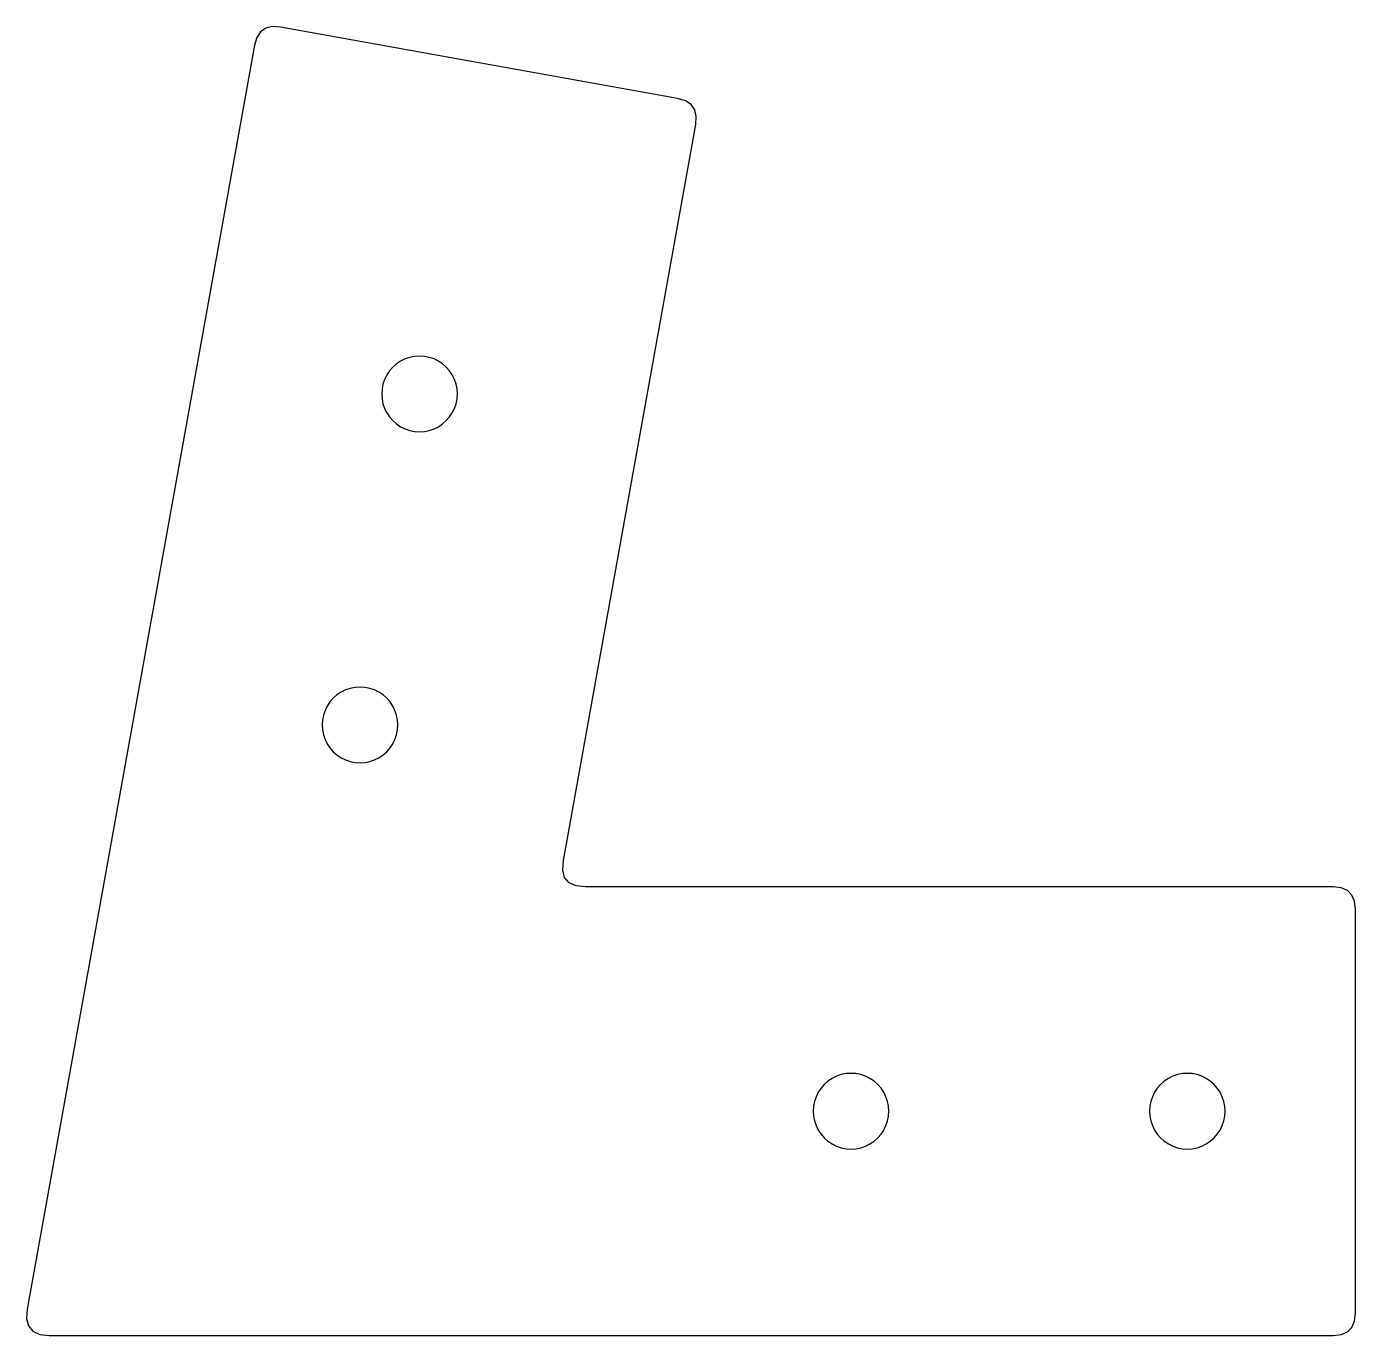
# Model space of a CAD drawing. Header units: millimetres. Extents: x -24 to 95, y -20 to 97.
import ezdxf

# ---------------------------------------------------------------- set-up
doc = ezdxf.new("R2010")
doc.units = ezdxf.units.MM

msp = doc.modelspace()

# ---------------------------------------------------------------- linework, layer by layer
at = {"layer": 'HOLES'}
for points in [[(14.881, 63.9735), (14.8522, 64.414), (14.766, 64.847), (14.6241, 65.2651), (14.4289, 65.661), (14.1836, 66.0281), (13.8925, 66.36), (13.5606, 66.6511), (13.1935, 66.8964), (12.7976, 67.0916), (12.3796, 67.2335), (11.9466, 67.3196), (11.506, 67.3485), (11.0655, 67.3196), (10.6325, 67.2335), (10.2145, 67.0916), (9.8185, 66.8964), (9.4515, 66.6511), (9.1196, 66.36), (8.8285, 66.0281), (8.5832, 65.661), (8.3879, 65.2651), (8.246, 64.847), (8.1599, 64.414), (8.131, 63.9735), (8.1599, 63.533), (8.246, 63.1), (8.3879, 62.682), (8.5832, 62.286), (8.8285, 61.9189), (9.1196, 61.587), (9.4515, 61.296), (9.8185, 61.0507), (10.2145, 60.8554), (10.6325, 60.7135), (11.0655, 60.6274), (11.506, 60.5985), (11.9466, 60.6274), (12.3796, 60.7135), (12.7976, 60.8554), (13.1935, 61.0507), (13.5606, 61.296), (13.8925, 61.587), (14.1836, 61.9189), (14.4289, 62.286), (14.6241, 62.682), (14.766, 63.1), (14.8522, 63.533)], [(9.5706, 34.4473), (9.5417, 34.8878), (9.4556, 35.3208), (9.3137, 35.7388), (9.1184, 36.1348), (8.8731, 36.5018), (8.582, 36.8338), (8.2501, 37.1248), (7.8831, 37.3701), (7.4871, 37.5654), (7.0691, 37.7073), (6.6361, 37.7934), (6.1956, 37.8223), (5.755, 37.7934), (5.322, 37.7073), (4.904, 37.5654), (4.5081, 37.3701), (4.141, 37.1248), (3.8091, 36.8338), (3.518, 36.5018), (3.2727, 36.1348), (3.0775, 35.7388), (2.9356, 35.3208), (2.8494, 34.8878), (2.8206, 34.4473), (2.8494, 34.0068), (2.9356, 33.5738), (3.0775, 33.1557), (3.2727, 32.7598), (3.518, 32.3927), (3.8091, 32.0608), (4.141, 31.7697), (4.5081, 31.5244), (4.904, 31.3292), (5.322, 31.1873), (5.755, 31.1012), (6.1956, 31.0723), (6.6361, 31.1012), (7.0691, 31.1873), (7.4871, 31.3292), (7.8831, 31.5244), (8.2501, 31.7697), (8.582, 32.0608), (8.8731, 32.3927), (9.1184, 32.7598), (9.3137, 33.1557), (9.4556, 33.5738), (9.5417, 34.0068)], [(53.375, 0), (53.3461, 0.4405), (53.26, 0.8735), (53.1181, 1.2916), (52.9228, 1.6875), (52.6776, 2.0546), (52.3865, 2.3865), (52.0546, 2.6776), (51.6875, 2.9228), (51.2916, 3.1181), (50.8735, 3.26), (50.4405, 3.3461), (50, 3.375), (49.5595, 3.3461), (49.1265, 3.26), (48.7084, 3.1181), (48.3125, 2.9228), (47.9454, 2.6776), (47.6135, 2.3865), (47.3224, 2.0546), (47.0772, 1.6875), (46.8819, 1.2916), (46.74, 0.8735), (46.6539, 0.4405), (46.625, 0), (46.6539, -0.4405), (46.74, -0.8735), (46.8819, -1.2916), (47.0772, -1.6875), (47.3224, -2.0546), (47.6135, -2.3865), (47.9454, -2.6776), (48.3125, -2.9228), (48.7084, -3.1181), (49.1265, -3.26), (49.5595, -3.3461), (50, -3.375), (50.4405, -3.3461), (50.8735, -3.26), (51.2916, -3.1181), (51.6875, -2.9228), (52.0546, -2.6776), (52.3865, -2.3865), (52.6776, -2.0546), (52.9228, -1.6875), (53.1181, -1.2916), (53.26, -0.8735), (53.3461, -0.4405)], [(83.375, 0), (83.3461, 0.4405), (83.26, 0.8735), (83.1181, 1.2916), (82.9228, 1.6875), (82.6776, 2.0546), (82.3865, 2.3865), (82.0546, 2.6776), (81.6875, 2.9228), (81.2916, 3.1181), (80.8735, 3.26), (80.4405, 3.3461), (80, 3.375), (79.5595, 3.3461), (79.1265, 3.26), (78.7084, 3.1181), (78.3125, 2.9228), (77.9454, 2.6776), (77.6135, 2.3865), (77.3224, 2.0546), (77.0772, 1.6875), (76.8819, 1.2916), (76.74, 0.8735), (76.6539, 0.4405), (76.625, 0), (76.6539, -0.4405), (76.74, -0.8735), (76.8819, -1.2916), (77.0772, -1.6875), (77.3224, -2.0546), (77.6135, -2.3865), (77.9454, -2.6776), (78.3125, -2.9228), (78.7084, -3.1181), (79.1265, -3.26), (79.5595, -3.3461), (80, -3.375), (80.4405, -3.3461), (80.8735, -3.26), (81.2916, -3.1181), (81.6875, -2.9228), (82.0546, -2.6776), (82.3865, -2.3865), (82.6776, -2.0546), (82.9228, -1.6875), (83.1181, -1.2916), (83.26, -0.8735), (83.3461, -0.4405)]]:
    msp.add_lwpolyline(points, close=True, dxfattribs=at)
at = {"layer": 'OUTLINE'}
msp.add_lwpolyline([(-23.4946, -17.646), (-23.5514, -18.4934), (-23.3829, -19.1525), (-22.9892, -19.6234), (-22.3703, -19.9058), (-21.5262, -20), (93, -20), (93.72, -19.92), (94.28, -19.68), (94.68, -19.28), (94.92, -18.72), (95, -18), (95, 18), (94.92, 18.72), (94.68, 19.28), (94.28, 19.68), (93.72, 19.92), (93, 20), (26.3098, 20), (25.4657, 20.0942), (24.8468, 20.3766), (24.4531, 20.8475), (24.2847, 21.5066), (24.3414, 22.354), (36.1467, 87.991), (36.1954, 88.7138), (36.0583, 89.3075), (35.7354, 89.7719), (35.2267, 90.1073), (34.5323, 90.3135), (-0.8992, 96.686), (-1.622, 96.7348), (-2.2157, 96.5977), (-2.6801, 96.2748), (-3.0155, 95.7661), (-3.2217, 95.0717)], close=True, dxfattribs=at)

doc.saveas('drawing.dxf')
